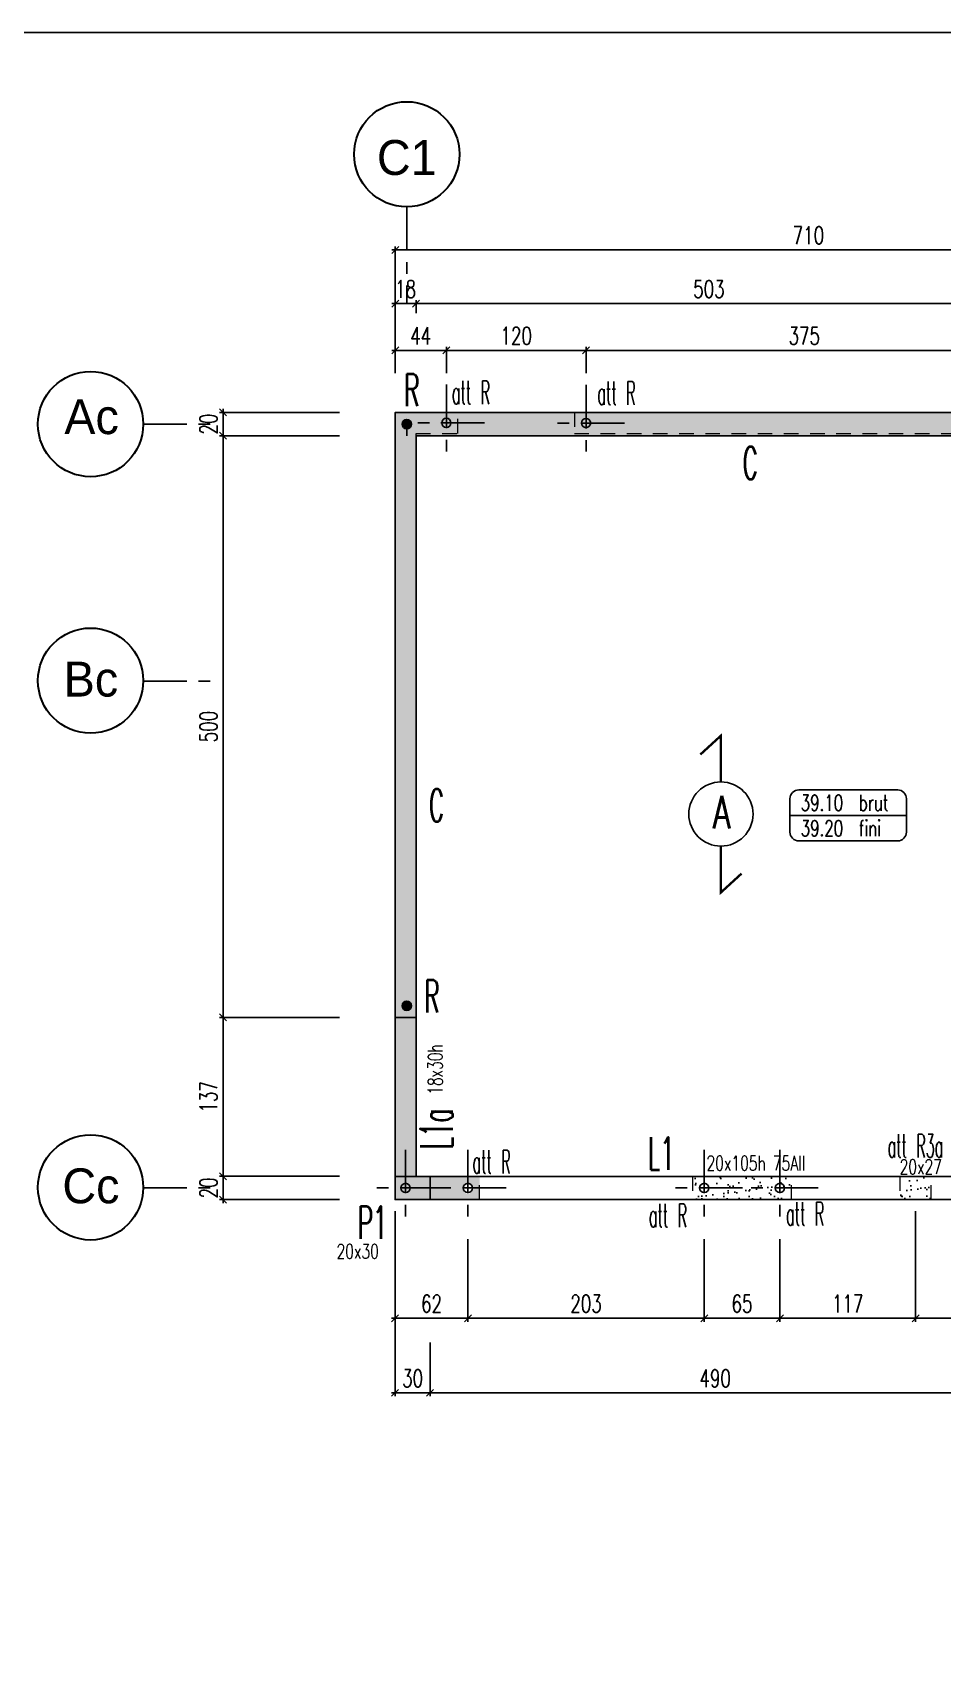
# Model space of a CAD drawing. Extents: x 308 to 437, y -199 to -146.
# Drawn here: x 314.08 to 321.9, y -168.87 to -154.96 of the extents above; entities that cross this region are included whole.
import ezdxf
from ezdxf.enums import TextEntityAlignment as Align

# ---------------------------------------------------------------- set-up
doc = ezdxf.new("R2010")
doc.units = 0
doc.header["$LTSCALE"] = 0.5
doc.header["$MEASUREMENT"] = 0
for name, pattern in [('AXES2', [1.125, 0.75, -0.125, 0.125, -0.125]), ('CACHE', [0.375, 0.25, -0.125]), ('DISCONTINU2', [0.375, 0.25, -0.125])]:
    doc.linetypes.add(name, pattern=pattern)
doc.layers.get('DEFPOINTS').update_dxf_attribs({"linetype": 'CONTINUOUS'})
for name, color, linetype in [('A05-AXES', 13, 'AXES2'), ('A19-COTATIONS', 146, 'CONTINUOUS'), ('AXES', 6, 'AXES2'), ('CADRE-CART', 7, 'CONTINUOUS'), ('COTATION', 7, 'CONTINUOUS'), ('HABILLAGE', 7, 'CONTINUOUS'), ('MURS', 3, 'CONTINUOUS'), ('PLANCHER', 7, 'CONTINUOUS'), ('POCHAGE', 254, 'CONTINUOUS'), ('POTEAUX', 1, 'CONTINUOUS'), ('POUTRES', 2, 'CONTINUOUS'), ('RAID', 1, 'CONTINUOUS'), ('RDC', 7, 'DISCONTINU2'), ('REPERAGE', 4, 'CONTINUOUS'), ('REPERE-CHAI', 4, 'CONTINUOUS'), ('REPERE-POT', 4, 'CONTINUOUS'), ('REPERE-POUT', 4, 'CONTINUOUS'), ('REPERE-RAID', 4, 'CONTINUOUS')]:
    doc.layers.add(name, color=color, linetype=linetype)
doc.styles.add('CGotH', font='GOTHIC.TTF')
doc.styles.add('ROMANS8', font='romans.shx', dxfattribs={"width": 0.7})
doc.styles.get("Standard").update_dxf_attribs({"font": 'txt.shx'})
doc.dimstyles.new('COT50 cm', dxfattribs={"dimtxt": 0.15, "dimasz": 0.06, "dimexe": 0.03, "dimexo": 0.1, "dimgap": 0.05, "dimtad": 1, "dimdec": 0, "dimlfac": 100, "dimzin": 0, "dimdsep": 46, "dimtxsty": 'ROMANS8', "dimblk1": 'OBLIQUE', "dimblk2": 'OBLIQUE', "dimsah": 1, "dimcen": 0.03, "dimdle": 0.03, "dimclrt": 1, "dimadec": 0, "dimazin": 0, "dimtfac": 1, "dimtdec": 0, "dimtmove": 0, "dimatfit": 3, "dimfxl": 0, "dimtolj": 1, "dimtzin": 0, "dimlwd": -1, "dimlwe": -1, "dimarcsym": 0})
pattern_1 = [(37.5, (-513.79323, 160.44126), (-0.004409535, 0.134877664), [0, -0.1064, 0, -0.119, 0, -0.11375]), (7.5, (-513.79323, 160.44126), (0.12388437, 0.197550225), [0, -0.0574, 0, -0.0959, 0, -0.03675]), (327.5, (-513.87933, 160.44126), (0.21798993, 0.000396134), [0, -0.035, 0, -0.126, 0, -0.1645]), (317.5, (-513.87933, 160.44126), (0.21042886, 0.06143729), [0, -0.0175, 0, -0.0826, 0, -0.0945])]

# ---------------------------------------------------------------- blocks, each defined once
blk = doc.blocks.new('139')
at = {"layer": 'HABILLAGE', "color": 7}
blk.add_line((-0.665, 0), (0.665, 0), dxfattribs=at)
at = {"layer": 'HABILLAGE'}
blk.add_lwpolyline([(-0.565, -0.291), (0.565, -0.291, 0.414214), (0.665, -0.191), (0.665, 0.191, 0.414214), (0.565, 0.291), (-0.565, 0.291, 0.414214), (-0.665, 0.191), (-0.665, -0.191, 0.414214)], format="xyb", close=True, dxfattribs=at)
at = {"layer": 'HABILLAGE', "color": 1, "width": 0.7}
for s, p in [('brut', (0.121, 0.054)), ('fini', (0.121, -0.237))]:
    blk.add_text(s, height=0.18, dxfattribs=at).set_placement(p)
for tag, p in [('NIVBRUT', (-0.543, 0.054)), ('NIVFINI', (-0.543, -0.237))]:
    blk.add_attdef(tag, p, '', height=0.18, dxfattribs=at)
blk = doc.blocks.new('_Oblique')
at = {"layer": 'COTATION', "color": 0, "lineweight": -2}
blk.add_line((-0.5, -0.5), (0.5, 0.5), dxfattribs=at)
blk = doc.blocks.new('*D808')
at = {"layer": 'COTATION', "color": 0, "transparency": 16777216}
for p, q in [((317.17, -157.296), (317.409, -157.296)), ((317.2, -157.596), (317.2, -157.266)), ((317.379, -157.379), (317.379, -157.266))]:
    blk.add_line(p, q, dxfattribs=at)
at = {"layer": 'DEFPOINTS', "color": 0, "transparency": 16777216}
for p in [(317.379, -157.296), (317.379, -157.479), (317.2, -158.231)]:
    blk.add_point(p, dxfattribs=at)
at = {"layer": 'COTATION', "color": 0, "transparency": 16777216, "xscale": 0.06, "yscale": 0.06, "zscale": 0.06, "rotation": 180}
blk.add_blockref('_Oblique', (317.2, -157.296), dxfattribs=at)
at = {"layer": 'COTATION', "color": 0, "transparency": 16777216, "xscale": 0.06, "yscale": 0.06, "zscale": 0.06}
blk.add_blockref('_Oblique', (317.379, -157.296), dxfattribs=at)
at = {"layer": 'COTATION', "color": 1, "transparency": 16777216, "insert": (317.289, -157.171), "char_height": 0.15, "attachment_point": 5, "style": 'ROMANS8'}
blk.add_mtext('\\A1;18', dxfattribs=at)
blk = doc.blocks.new('*D809')
at = {"layer": 'COTATION', "color": 0, "transparency": 16777216}
for p, q in [((317.349, -157.296), (322.44, -157.296)), ((317.379, -157.379), (317.379, -157.266)), ((322.41, -157.596), (322.41, -157.266))]:
    blk.add_line(p, q, dxfattribs=at)
at = {"layer": 'DEFPOINTS', "color": 0, "transparency": 16777216}
for p in [(322.41, -157.296), (317.379, -157.479), (322.41, -158.431)]:
    blk.add_point(p, dxfattribs=at)
at = {"layer": 'COTATION', "color": 0, "transparency": 16777216, "xscale": 0.06, "yscale": 0.06, "zscale": 0.06, "rotation": 180}
blk.add_blockref('_Oblique', (317.379, -157.296), dxfattribs=at)
at = {"layer": 'COTATION', "color": 0, "transparency": 16777216, "xscale": 0.06, "yscale": 0.06, "zscale": 0.06}
blk.add_blockref('_Oblique', (322.41, -157.296), dxfattribs=at)
at = {"layer": 'COTATION', "color": 1, "transparency": 16777216, "insert": (319.894, -157.171), "char_height": 0.15, "attachment_point": 5, "style": 'ROMANS8'}
blk.add_mtext('\\A1;503', dxfattribs=at)
blk = doc.blocks.new('*D877')
at = {"layer": 'COTATION', "color": 0, "transparency": 16777216}
for p, q in [((317.17, -156.834), (324.329, -156.834)), ((317.2, -157.834), (317.2, -156.804)), ((324.299, -157.834), (324.299, -156.804))]:
    blk.add_line(p, q, dxfattribs=at)
at = {"layer": 'DEFPOINTS', "color": 0, "transparency": 16777216}
for p in [(324.299, -156.834), (317.2, -158.231), (324.299, -158.231)]:
    blk.add_point(p, dxfattribs=at)
at = {"layer": 'COTATION', "color": 0, "transparency": 16777216, "xscale": 0.06, "yscale": 0.06, "zscale": 0.06, "rotation": 180}
blk.add_blockref('_Oblique', (317.2, -156.834), dxfattribs=at)
at = {"layer": 'COTATION', "color": 0, "transparency": 16777216, "xscale": 0.06, "yscale": 0.06, "zscale": 0.06}
blk.add_blockref('_Oblique', (324.299, -156.834), dxfattribs=at)
at = {"layer": 'COTATION', "color": 1, "transparency": 16777216, "insert": (320.749, -156.709), "char_height": 0.15, "attachment_point": 5, "style": 'ROMANS8'}
blk.add_mtext('\\A1;710', dxfattribs=at)
blk = doc.blocks.new('*D887')
at = {"layer": 'COTATION', "color": 0, "transparency": 16777216}
for p, q in [((322.619, -157.698), (318.809, -157.698)), ((318.839, -157.893), (318.839, -157.668)), ((322.589, -158.331), (322.589, -157.668))]:
    blk.add_line(p, q, dxfattribs=at)
at = {"layer": 'DEFPOINTS', "color": 0, "transparency": 16777216}
for p in [(318.839, -157.698), (318.839, -157.993), (322.589, -158.431)]:
    blk.add_point(p, dxfattribs=at)
at = {"layer": 'COTATION', "color": 0, "transparency": 16777216, "xscale": 0.06, "yscale": 0.06, "zscale": 0.06, "rotation": 180}
blk.add_blockref('_Oblique', (318.839, -157.698), dxfattribs=at)
at = {"layer": 'COTATION', "color": 0, "transparency": 16777216, "xscale": 0.06, "yscale": 0.06, "zscale": 0.06}
blk.add_blockref('_Oblique', (322.589, -157.698), dxfattribs=at)
at = {"layer": 'COTATION', "color": 1, "transparency": 16777216, "insert": (320.714, -157.573), "char_height": 0.15, "attachment_point": 5, "style": 'ROMANS8'}
blk.add_mtext('\\A1;375', dxfattribs=at)
blk = doc.blocks.new('*D888')
at = {"layer": 'COTATION', "color": 0, "transparency": 16777216}
for p, q in [((318.869, -157.698), (317.609, -157.698)), ((317.639, -157.893), (317.639, -157.668)), ((318.839, -157.893), (318.839, -157.668))]:
    blk.add_line(p, q, dxfattribs=at)
at = {"layer": 'DEFPOINTS', "color": 0, "transparency": 16777216}
for p in [(317.639, -157.698), (317.639, -157.993), (318.839, -157.993)]:
    blk.add_point(p, dxfattribs=at)
at = {"layer": 'COTATION', "color": 0, "transparency": 16777216, "xscale": 0.06, "yscale": 0.06, "zscale": 0.06, "rotation": 180}
blk.add_blockref('_Oblique', (317.639, -157.698), dxfattribs=at)
at = {"layer": 'COTATION', "color": 0, "transparency": 16777216, "xscale": 0.06, "yscale": 0.06, "zscale": 0.06}
blk.add_blockref('_Oblique', (318.839, -157.698), dxfattribs=at)
at = {"layer": 'COTATION', "color": 1, "transparency": 16777216, "insert": (318.239, -157.573), "char_height": 0.15, "attachment_point": 5, "style": 'ROMANS8'}
blk.add_mtext('\\A1;120', dxfattribs=at)
blk = doc.blocks.new('*D889')
at = {"layer": 'COTATION', "color": 0, "transparency": 16777216}
for p, q in [((317.669, -157.698), (317.17, -157.698)), ((317.2, -157.893), (317.2, -157.668)), ((317.639, -157.893), (317.639, -157.668))]:
    blk.add_line(p, q, dxfattribs=at)
at = {"layer": 'DEFPOINTS', "color": 0, "transparency": 16777216}
for p in [(317.2, -157.698), (317.2, -157.993), (317.639, -157.993)]:
    blk.add_point(p, dxfattribs=at)
at = {"layer": 'COTATION', "color": 0, "transparency": 16777216, "xscale": 0.06, "yscale": 0.06, "zscale": 0.06, "rotation": 180}
blk.add_blockref('_Oblique', (317.2, -157.698), dxfattribs=at)
at = {"layer": 'COTATION', "color": 0, "transparency": 16777216, "xscale": 0.06, "yscale": 0.06, "zscale": 0.06}
blk.add_blockref('_Oblique', (317.639, -157.698), dxfattribs=at)
at = {"layer": 'COTATION', "color": 1, "transparency": 16777216, "insert": (317.419, -157.573), "char_height": 0.15, "attachment_point": 5, "style": 'ROMANS8'}
blk.add_mtext('\\A1;44', dxfattribs=at)
blk = doc.blocks.new('*D908')
at = {"layer": 'COTATION', "color": 0, "transparency": 16777216}
for p, q in [((316.721, -164.796), (315.691, -164.796)), ((315.721, -165.026), (315.721, -164.766)), ((316.721, -164.996), (315.691, -164.996))]:
    blk.add_line(p, q, dxfattribs=at)
at = {"layer": 'DEFPOINTS', "color": 0, "transparency": 16777216}
for p in [(315.721, -164.796), (317.199, -164.796), (317.199, -164.996)]:
    blk.add_point(p, dxfattribs=at)
at = {"layer": 'COTATION', "color": 0, "transparency": 16777216, "xscale": 0.06, "yscale": 0.06, "zscale": 0.06}
for p, rotation in [((315.721, -164.796), 90), ((315.721, -164.996), 270)]:
    blk.add_blockref('_Oblique', p, dxfattribs=dict(at, rotation=rotation))
at = {"layer": 'COTATION', "color": 1, "transparency": 16777216, "insert": (315.596, -164.896), "char_height": 0.15, "attachment_point": 5, "rotation": 90, "style": 'ROMANS8'}
blk.add_mtext('\\A1;20', dxfattribs=at)
blk = doc.blocks.new('*D909')
at = {"layer": 'COTATION', "color": 0, "transparency": 16777216}
for p, q in [((315.721, -164.826), (315.721, -163.4)), ((316.721, -163.43), (315.691, -163.43)), ((316.721, -164.796), (315.691, -164.796))]:
    blk.add_line(p, q, dxfattribs=at)
at = {"layer": 'DEFPOINTS', "color": 0, "transparency": 16777216}
for p in [(315.721, -163.43), (317.2, -163.43), (317.199, -164.796)]:
    blk.add_point(p, dxfattribs=at)
at = {"layer": 'COTATION', "color": 0, "transparency": 16777216, "xscale": 0.06, "yscale": 0.06, "zscale": 0.06}
for p, rotation in [((315.721, -163.43), 90), ((315.721, -164.796), 270)]:
    blk.add_blockref('_Oblique', p, dxfattribs=dict(at, rotation=rotation))
at = {"layer": 'COTATION', "color": 1, "transparency": 16777216, "insert": (315.596, -164.113), "char_height": 0.15, "attachment_point": 5, "rotation": 90, "style": 'ROMANS8'}
blk.add_mtext('\\A1;137', dxfattribs=at)
blk = doc.blocks.new('*D910')
at = {"layer": 'COTATION', "color": 0, "transparency": 16777216}
for p, q in [((315.721, -163.46), (315.721, -158.401)), ((316.721, -158.431), (315.691, -158.431)), ((316.721, -163.43), (315.691, -163.43))]:
    blk.add_line(p, q, dxfattribs=at)
at = {"layer": 'DEFPOINTS', "color": 0, "transparency": 16777216}
for p in [(315.721, -158.431), (317.379, -158.431), (317.2, -163.43)]:
    blk.add_point(p, dxfattribs=at)
at = {"layer": 'COTATION', "color": 0, "transparency": 16777216, "xscale": 0.06, "yscale": 0.06, "zscale": 0.06}
for p, rotation in [((315.721, -158.431), 90), ((315.721, -163.43), 270)]:
    blk.add_blockref('_Oblique', p, dxfattribs=dict(at, rotation=rotation))
at = {"layer": 'COTATION', "color": 1, "transparency": 16777216, "insert": (315.596, -160.931), "char_height": 0.15, "attachment_point": 5, "rotation": 90, "style": 'ROMANS8'}
blk.add_mtext('\\A1;500', dxfattribs=at)
blk = doc.blocks.new('*D911')
at = {"layer": 'COTATION', "color": 0, "transparency": 16777216}
for p, q in [((316.721, -158.231), (315.691, -158.231)), ((315.721, -158.461), (315.721, -158.201)), ((316.721, -158.431), (315.691, -158.431))]:
    blk.add_line(p, q, dxfattribs=at)
at = {"layer": 'DEFPOINTS', "color": 0, "transparency": 16777216}
for p in [(315.721, -158.231), (317.2, -158.231), (317.379, -158.431)]:
    blk.add_point(p, dxfattribs=at)
at = {"layer": 'COTATION', "color": 0, "transparency": 16777216, "xscale": 0.06, "yscale": 0.06, "zscale": 0.06}
for p, rotation in [((315.721, -158.231), 90), ((315.721, -158.431), 270)]:
    blk.add_blockref('_Oblique', p, dxfattribs=dict(at, rotation=rotation))
at = {"layer": 'COTATION', "color": 1, "transparency": 16777216, "insert": (315.596, -158.331), "char_height": 0.15, "attachment_point": 5, "rotation": 90, "style": 'ROMANS8'}
blk.add_mtext('\\A1;20', dxfattribs=at)
blk = doc.blocks.new('*D916')
at = {"layer": 'COTATION', "color": 0, "transparency": 16777216}
for p, q in [((317.199, -165.096), (317.199, -166.046)), ((317.824, -165.335), (317.824, -166.046)), ((317.169, -166.016), (317.854, -166.016))]:
    blk.add_line(p, q, dxfattribs=at)
at = {"layer": 'DEFPOINTS', "color": 0, "transparency": 16777216}
for p in [(317.199, -164.996), (317.824, -165.235), (317.824, -166.016)]:
    blk.add_point(p, dxfattribs=at)
at = {"layer": 'COTATION', "color": 0, "transparency": 16777216, "xscale": 0.06, "yscale": 0.06, "zscale": 0.06, "rotation": 180}
blk.add_blockref('_Oblique', (317.199, -166.016), dxfattribs=at)
at = {"layer": 'COTATION', "color": 0, "transparency": 16777216, "xscale": 0.06, "yscale": 0.06, "zscale": 0.06}
blk.add_blockref('_Oblique', (317.824, -166.016), dxfattribs=at)
at = {"layer": 'COTATION', "color": 1, "transparency": 16777216, "insert": (317.512, -165.891), "char_height": 0.15, "attachment_point": 5, "style": 'ROMANS8'}
blk.add_mtext('\\A1;62', dxfattribs=at)
blk = doc.blocks.new('*D917')
at = {"layer": 'COTATION', "color": 0, "transparency": 16777216}
for p, q in [((317.824, -165.335), (317.824, -166.046)), ((319.854, -165.335), (319.854, -166.046)), ((317.794, -166.016), (319.884, -166.016))]:
    blk.add_line(p, q, dxfattribs=at)
at = {"layer": 'DEFPOINTS', "color": 0, "transparency": 16777216}
for p in [(317.824, -165.235), (319.854, -165.235), (319.854, -166.016)]:
    blk.add_point(p, dxfattribs=at)
at = {"layer": 'COTATION', "color": 0, "transparency": 16777216, "xscale": 0.06, "yscale": 0.06, "zscale": 0.06, "rotation": 180}
blk.add_blockref('_Oblique', (317.824, -166.016), dxfattribs=at)
at = {"layer": 'COTATION', "color": 0, "transparency": 16777216, "xscale": 0.06, "yscale": 0.06, "zscale": 0.06}
blk.add_blockref('_Oblique', (319.854, -166.016), dxfattribs=at)
at = {"layer": 'COTATION', "color": 1, "transparency": 16777216, "insert": (318.839, -165.891), "char_height": 0.15, "attachment_point": 5, "style": 'ROMANS8'}
blk.add_mtext('\\A1;203', dxfattribs=at)
blk = doc.blocks.new('*D918')
at = {"layer": 'COTATION', "color": 0, "transparency": 16777216}
for p, q in [((319.854, -165.335), (319.854, -166.046)), ((320.504, -165.335), (320.504, -166.046)), ((319.824, -166.016), (320.534, -166.016))]:
    blk.add_line(p, q, dxfattribs=at)
at = {"layer": 'DEFPOINTS', "color": 0, "transparency": 16777216}
for p in [(319.854, -165.235), (320.504, -165.235), (320.504, -166.016)]:
    blk.add_point(p, dxfattribs=at)
at = {"layer": 'COTATION', "color": 0, "transparency": 16777216, "xscale": 0.06, "yscale": 0.06, "zscale": 0.06, "rotation": 180}
blk.add_blockref('_Oblique', (319.854, -166.016), dxfattribs=at)
at = {"layer": 'COTATION', "color": 0, "transparency": 16777216, "xscale": 0.06, "yscale": 0.06, "zscale": 0.06}
blk.add_blockref('_Oblique', (320.504, -166.016), dxfattribs=at)
at = {"layer": 'COTATION', "color": 1, "transparency": 16777216, "insert": (320.179, -165.891), "char_height": 0.15, "attachment_point": 5, "style": 'ROMANS8'}
blk.add_mtext('\\A1;65', dxfattribs=at)
blk = doc.blocks.new('*D919')
at = {"layer": 'COTATION', "color": 0, "transparency": 16777216}
for p, q in [((321.669, -165.096), (321.669, -166.046)), ((320.504, -165.335), (320.504, -166.046)), ((320.474, -166.016), (321.699, -166.016))]:
    blk.add_line(p, q, dxfattribs=at)
at = {"layer": 'DEFPOINTS', "color": 0, "transparency": 16777216}
for p in [(321.669, -164.996), (320.504, -165.235), (321.669, -166.016)]:
    blk.add_point(p, dxfattribs=at)
at = {"layer": 'COTATION', "color": 0, "transparency": 16777216, "xscale": 0.06, "yscale": 0.06, "zscale": 0.06, "rotation": 180}
blk.add_blockref('_Oblique', (320.504, -166.016), dxfattribs=at)
at = {"layer": 'COTATION', "color": 0, "transparency": 16777216, "xscale": 0.06, "yscale": 0.06, "zscale": 0.06}
blk.add_blockref('_Oblique', (321.669, -166.016), dxfattribs=at)
at = {"layer": 'COTATION', "color": 1, "transparency": 16777216, "insert": (321.086, -165.891), "char_height": 0.15, "attachment_point": 5, "style": 'ROMANS8'}
blk.add_mtext('\\A1;117', dxfattribs=at)
blk = doc.blocks.new('*D920')
at = {"layer": 'COTATION', "color": 0, "transparency": 16777216}
for p, q in [((321.669, -165.096), (321.669, -166.046)), ((322.834, -165.335), (322.834, -166.046)), ((321.639, -166.016), (322.864, -166.016))]:
    blk.add_line(p, q, dxfattribs=at)
at = {"layer": 'DEFPOINTS', "color": 0, "transparency": 16777216}
for p in [(321.669, -164.996), (322.834, -165.235), (322.834, -166.016)]:
    blk.add_point(p, dxfattribs=at)
at = {"layer": 'COTATION', "color": 0, "transparency": 16777216, "xscale": 0.06, "yscale": 0.06, "zscale": 0.06, "rotation": 180}
blk.add_blockref('_Oblique', (321.669, -166.016), dxfattribs=at)
at = {"layer": 'COTATION', "color": 0, "transparency": 16777216, "xscale": 0.06, "yscale": 0.06, "zscale": 0.06}
blk.add_blockref('_Oblique', (322.834, -166.016), dxfattribs=at)
at = {"layer": 'COTATION', "color": 1, "transparency": 16777216, "insert": (322.251, -165.891), "char_height": 0.15, "attachment_point": 5, "style": 'ROMANS8'}
blk.add_mtext('\\A1;116', dxfattribs=at)
blk = doc.blocks.new('*D922')
at = {"layer": 'COTATION', "color": 0, "transparency": 16777216}
for p, q in [((317.199, -165.657), (317.199, -166.687)), ((317.499, -166.225), (317.499, -166.687)), ((317.169, -166.657), (317.529, -166.657))]:
    blk.add_line(p, q, dxfattribs=at)
at = {"layer": 'DEFPOINTS', "color": 0, "transparency": 16777216}
for p in [(317.199, -164.996), (317.499, -166.125), (317.499, -166.657)]:
    blk.add_point(p, dxfattribs=at)
at = {"layer": 'COTATION', "color": 0, "transparency": 16777216, "xscale": 0.06, "yscale": 0.06, "zscale": 0.06, "rotation": 180}
blk.add_blockref('_Oblique', (317.199, -166.657), dxfattribs=at)
at = {"layer": 'COTATION', "color": 0, "transparency": 16777216, "xscale": 0.06, "yscale": 0.06, "zscale": 0.06}
blk.add_blockref('_Oblique', (317.499, -166.657), dxfattribs=at)
at = {"layer": 'COTATION', "color": 1, "transparency": 16777216, "insert": (317.349, -166.532), "char_height": 0.15, "attachment_point": 5, "style": 'ROMANS8'}
blk.add_mtext('\\A1;30', dxfattribs=at)
blk = doc.blocks.new('*D923')
at = {"layer": 'COTATION', "color": 0, "transparency": 16777216}
for p, q in [((317.499, -166.225), (317.499, -166.687)), ((322.396, -166.336), (322.396, -166.687)), ((317.469, -166.657), (322.426, -166.657))]:
    blk.add_line(p, q, dxfattribs=at)
at = {"layer": 'DEFPOINTS', "color": 0, "transparency": 16777216}
for p in [(317.499, -166.125), (322.396, -166.236), (322.396, -166.657)]:
    blk.add_point(p, dxfattribs=at)
at = {"layer": 'COTATION', "color": 0, "transparency": 16777216, "xscale": 0.06, "yscale": 0.06, "zscale": 0.06, "rotation": 180}
blk.add_blockref('_Oblique', (317.499, -166.657), dxfattribs=at)
at = {"layer": 'COTATION', "color": 0, "transparency": 16777216, "xscale": 0.06, "yscale": 0.06, "zscale": 0.06}
blk.add_blockref('_Oblique', (322.396, -166.657), dxfattribs=at)
at = {"layer": 'COTATION', "color": 1, "transparency": 16777216, "insert": (319.948, -166.532), "char_height": 0.15, "attachment_point": 5, "style": 'ROMANS8'}
blk.add_mtext('\\A1;490', dxfattribs=at)
blk = doc.blocks.new('A$C6B096A38')
at = {"layer": 'POCHAGE'}
h = blk.add_hatch(dxfattribs=at)
h.set_pattern_fill('AR-SAND', color=0, scale=0.07)
h.set_pattern_definition(pattern_1)
edge = h.paths.add_edge_path()
edge.add_line((-28.312, -4.465), (-28.601, -4.465))
edge.add_line((-28.601, -4.465), (-28.767, -4.465))
edge.add_arc((-28.807, -4.465), 0.04, -90, 0, ccw=False)
edge.add_line((-28.807, -4.505), (-28.807, -4.555))
edge.add_line((-28.807, -4.555), (-28.272, -4.555))
edge.add_line((-28.272, -4.555), (-28.272, -4.505))
edge.add_arc((-28.272, -4.465), 0.04, 180, 270, ccw=False)
edge = h.paths.add_edge_path()
edge.add_line((-28.272, -4.355), (-28.717, -4.355))
edge.add_line((-28.717, -4.355), (-28.717, 2.03))
edge.add_line((-28.717, 2.03), (-28.457, 2.03))
edge.add_line((-28.457, 2.03), (-28.457, 2.08))
edge.add_arc((-28.457, 2.12), 0.04, 180, 270, ccw=False)
edge.add_arc((-28.457, 2.12), 0.04, 90, 180, ccw=False)
edge.add_line((-28.457, 2.16), (-28.457, 2.21))
edge.add_line((-28.457, 2.21), (-28.896, 2.21))
edge.add_line((-28.896, 2.21), (-28.897, -4.465))
edge.add_line((-28.897, -4.465), (-28.847, -4.465))
edge.add_arc((-28.807, -4.465), 0.04, 0, 180, ccw=False)
edge.add_line((-28.767, -4.465), (-28.478, -4.465))
edge.add_line((-28.478, -4.465), (-28.312, -4.465))
edge.add_arc((-28.272, -4.465), 0.04, 90, 180, ccw=False)
edge.add_line((-28.272, -4.425), (-28.272, -4.355))
edge = h.paths.add_edge_path()
edge.add_line((-28.172, -4.355), (-28.272, -4.355))
edge.add_line((-28.272, -4.355), (-28.272, -4.425))
edge.add_arc((-28.272, -4.465), 0.04, 0, 90, ccw=False)
edge.add_line((-28.232, -4.465), (-28.172, -4.465))
edge.add_line((-28.172, -4.465), (-28.172, -4.355))
edge = h.paths.add_edge_path()
edge.add_line((-28.172, -4.465), (-28.232, -4.465))
edge.add_arc((-28.272, -4.465), 0.04, 270, 360, ccw=False)
edge.add_line((-28.272, -4.505), (-28.272, -4.555))
edge.add_line((-28.272, -4.555), (-28.172, -4.555))
edge.add_line((-28.172, -4.555), (-28.172, -4.465))
edge = h.paths.add_edge_path()
edge.add_arc((-28.807, -4.465), 0.04, 180, 270, ccw=False)
edge.add_line((-28.847, -4.465), (-28.897, -4.465))
edge.add_line((-28.897, -4.465), (-28.897, -4.555))
edge.add_line((-28.897, -4.555), (-28.807, -4.555))
edge.add_line((-28.807, -4.555), (-28.807, -4.505))
edge = h.paths.add_edge_path()
edge.add_line((-28.357, 2.21), (-28.457, 2.21))
edge.add_line((-28.457, 2.21), (-28.457, 2.16))
edge.add_arc((-28.457, 2.12), 0.04, 0, 90, ccw=False)
edge.add_line((-28.417, 2.12), (-28.357, 2.12))
edge.add_line((-28.357, 2.12), (-28.357, 2.21))
edge = h.paths.add_edge_path(flags=17)
edge.add_line((-28.357, 2.12), (-28.417, 2.12))
edge.add_arc((-28.457, 2.12), 0.04, 270, 360, ccw=False)
edge.add_line((-28.457, 2.08), (-28.457, 2.03))
edge.add_line((-28.457, 2.03), (-28.357, 2.03))
edge.add_line((-28.357, 2.03), (-28.357, 2.12))
h = blk.add_hatch(dxfattribs=at)
h.set_pattern_fill('AR-SAND', color=0, scale=0.07)
h.set_pattern_definition(pattern_1)
h.paths.add_polyline_path([(-20.657, -0.09, -0.414214), (-20.617, -0.05), (-20.617, 0), (-22.187, 0), (-22.187, 2.21), (-27.257, 2.21), (-27.257, 2.159, -0.414214), (-27.217, 2.119, -0.414214), (-27.257, 2.079), (-27.257, 2.03), (-22.367, 2.03), (-22.367, -0.18), (-21.997, -0.18), (-21.997, -3.21), (-21.947, -3.21, -1), (-21.867, -3.21), (-21.817, -3.21), (-21.817, -0.18), (-20.617, -0.18), (-20.617, -0.13, -0.414214)])
h.paths.add_polyline_path([(-20.517, 0), (-20.617, 0), (-20.617, -0.05, -0.414214), (-20.577, -0.09), (-20.517, -0.09)])
h.paths.add_polyline_path([(-20.517, -0.09), (-20.577, -0.09, -0.414214), (-20.617, -0.13), (-20.617, -0.18), (-20.517, -0.18)])
h.paths.add_polyline_path([(-21.817, -3.21), (-21.867, -3.21, -0.414214), (-21.907, -3.25), (-21.907, -3.3), (-21.817, -3.3)])
h.paths.add_polyline_path([(-21.907, -3.25, -0.414214), (-21.947, -3.21), (-21.997, -3.21), (-21.997, -3.3), (-21.907, -3.3)])
h.paths.add_polyline_path([(-27.257, 2.079, -0.414214), (-27.297, 2.119), (-27.357, 2.119), (-27.357, 2.03), (-27.257, 2.03)])
h.paths.add_polyline_path([(-27.257, 2.21), (-27.357, 2.21), (-27.357, 2.119), (-27.297, 2.119, -0.414214), (-27.257, 2.159)])
h = blk.add_hatch(dxfattribs=at)
h.set_pattern_fill('AR-SAND', color=0, scale=0.07)
h.set_pattern_definition(pattern_1)
edge = h.paths.add_edge_path()
edge.add_arc((-25.592, -4.465), 0.04, 180, 270, ccw=False)
edge.add_line((-25.632, -4.465), (-25.921, -4.465))
edge.add_line((-25.921, -4.465), (-26.202, -4.465))
edge.add_arc((-26.242, -4.465), 0.04, -90, 0, ccw=False)
edge.add_line((-26.242, -4.505), (-26.242, -4.555))
edge.add_line((-26.242, -4.555), (-25.592, -4.555))
edge.add_line((-25.592, -4.555), (-25.592, -4.505))
edge = h.paths.add_edge_path()
edge.add_line((-25.592, -4.425), (-25.592, -4.355))
edge.add_line((-25.592, -4.355), (-26.242, -4.355))
edge.add_line((-26.242, -4.355), (-26.242, -4.425))
edge.add_arc((-26.242, -4.465), 0.04, 0, 90, ccw=False)
edge.add_line((-26.202, -4.465), (-25.913, -4.465))
edge.add_line((-25.913, -4.465), (-25.632, -4.465))
edge.add_arc((-25.592, -4.465), 0.04, 90, 180, ccw=False)
edge = h.paths.add_edge_path()
edge.add_line((-25.492, -4.355), (-25.592, -4.355))
edge.add_line((-25.592, -4.355), (-25.592, -4.425))
edge.add_arc((-25.592, -4.465), 0.04, 0, 90, ccw=False)
edge.add_line((-25.552, -4.465), (-25.492, -4.465))
edge.add_line((-25.492, -4.465), (-25.492, -4.355))
edge = h.paths.add_edge_path()
edge.add_line((-25.492, -4.465), (-25.552, -4.465))
edge.add_arc((-25.592, -4.465), 0.04, 270, 360, ccw=False)
edge.add_line((-25.592, -4.505), (-25.592, -4.555))
edge.add_line((-25.592, -4.555), (-25.492, -4.555))
edge.add_line((-25.492, -4.555), (-25.492, -4.465))
edge = h.paths.add_edge_path()
edge.add_arc((-26.242, -4.465), 0.04, 180, 270, ccw=False)
edge.add_line((-26.282, -4.465), (-26.342, -4.465))
edge.add_line((-26.342, -4.465), (-26.342, -4.555))
edge.add_line((-26.342, -4.555), (-26.242, -4.555))
edge.add_line((-26.242, -4.555), (-26.242, -4.505))
edge = h.paths.add_edge_path()
edge.add_line((-26.242, -4.355), (-26.342, -4.355))
edge.add_line((-26.342, -4.355), (-26.342, -4.465))
edge.add_line((-26.342, -4.465), (-26.282, -4.465))
edge.add_arc((-26.242, -4.465), 0.04, 90, 180, ccw=False)
edge.add_line((-26.242, -4.425), (-26.242, -4.355))
h = blk.add_hatch(dxfattribs=at)
h.set_pattern_fill('AR-SAND', color=0, scale=0.07)
h.set_pattern_definition(pattern_1)
h.paths.add_polyline_path([(-24.292, -4.355), (-24.562, -4.355), (-24.562, -4.555), (-24.292, -4.555)])
at = {"layer": 'AXES', "color": 1}
for p, q in [((-28.457, 2.449), (-28.457, 1.791)), ((-27.257, 2.448), (-27.257, 1.79)), ((-28.128, 2.12), (-28.786, 2.12)), ((-26.928, 2.119), (-27.586, 2.119)), ((-28.807, -4.126), (-28.807, -4.784)), ((-28.272, -4.126), (-28.272, -4.784)), ((-26.242, -4.126), (-26.242, -4.784)), ((-25.592, -4.126), (-25.592, -4.784)), ((-28.478, -4.455), (-29.136, -4.455)), ((-27.943, -4.455), (-28.601, -4.455)), ((-25.913, -4.455), (-26.571, -4.455)), ((-25.263, -4.455), (-25.921, -4.455))]:
    blk.add_line(p, q, dxfattribs=at)
at = {"layer": 'RAID'}
for centre in [(-28.457, 2.12), (-27.257, 2.119), (-28.807, -4.455), (-28.272, -4.455), (-26.242, -4.455), (-25.592, -4.455)]:
    blk.add_circle(centre, 0.04, dxfattribs=at)
at = {"layer": 'RDC', "linetype": 'CACHE', "lineweight": 15}
for points in [[(-28.717, 2.03), (-28.357, 2.03), (-28.357, 2.21), (-28.896, 2.21), (-28.897, -4.555), (-28.172, -4.555), (-28.172, -4.355), (-28.717, -4.355)], [(-21.817, -3.3), (-21.817, -0.18), (-20.517, -0.18), (-20.517, 0), (-22.187, 0), (-22.187, 2.21), (-27.357, 2.21), (-27.357, 2.03), (-22.367, 2.03), (-22.367, -0.18), (-21.997, -0.18), (-21.997, -3.3)], [(-26.342, -4.355), (-26.342, -4.555), (-25.492, -4.555), (-25.492, -4.355)]]:
    blk.add_lwpolyline(points, close=True, dxfattribs=at)
at = {"layer": 'RDC', "color": 1, "linetype": 'CACHE', "lineweight": 15}
blk.add_lwpolyline([(-24.562, -4.355), (-24.562, -4.555), (-24.292, -4.555), (-24.292, -4.355)], close=True, dxfattribs=at)

msp = doc.modelspace()

# ---------------------------------------------------------------- hatches: boundary and pattern name
at = {"layer": 'POCHAGE'}
msp.add_hatch(color=256, dxfattribs=at).paths.add_polyline_path([(317.3792, -158.4313), (322.4095, -158.4345), (322.4063, -163.4315), (322.8943, -163.4315), (322.8943, -163.2515), (322.5893, -163.2515), (322.5893, -158.4313), (324.0993, -158.4313), (324.0993, -163.2515), (324.0493, -163.2515), (324.0493, -163.4315), (324.0993, -163.4315), (324.0993, -163.6413), (324.299, -163.6413), (324.299, -160.6413), (330.1793, -160.6413), (330.1793, -166.1413), (330.3593, -166.1413), (330.3593, -160.6413), (332.9326, -160.6413), (332.9326, -166.1413), (333.1126, -166.1413), (333.1126, -160.6413), (339.0159, -160.6413), (339.0155, -165.5414), (339.1955, -165.5411), (339.1959, -160.6413), (342.9147, -160.6413), (342.9147, -167.1613), (344.696, -167.1613), (344.6961, -166.9808), (343.0947, -166.9808), (343.0947, -160.6413), (345.936, -160.6413), (345.936, -166.961), (345.8513, -167.1612), (346.0962, -167.1612), (346.0959, -160.4413), (324.2993, -160.4413), (324.299, -158.2313), (317.1999, -158.2313), (317.1999, -163.4304), (317.3792, -163.4315)])
at = {"layer": 'POTEAUX'}
h = msp.add_hatch(color=256, dxfattribs=at)
h.dxf.hatch_style = 1
h.paths.add_polyline_path([(317.1993, -164.7963), (317.4993, -164.7963), (317.4993, -164.9963), (317.1993, -164.9963)])
at = {"layer": 'RAID'}
for points in [[(317.259, -158.3313, -1), (317.339, -158.3313, -1)], [(317.259, -163.3304, -1), (317.339, -163.3304, -1)]]:
    msp.add_hatch(color=256, dxfattribs=at).paths.add_polyline_path(points)

# ---------------------------------------------------------------- linework, layer by layer
at = {"layer": 'A05-AXES', "ltscale": 5}
msp.add_line((317.299, -158.4313), (317.299, -158.3313), dxfattribs=at)
at = {"layer": 'A19-COTATIONS', "color": 242, "lineweight": 30, "ltscale": 10, "true_color": 0xcd2027}
for centre in [(317.299, -156.0126), (314.5833, -158.3313), (314.5833, -160.5363), (314.5833, -164.8913)]:
    msp.add_circle(centre, 0.4522, dxfattribs=at)
at = {"layer": 'AXES', "color": 1}
for p, q in [((317.299, -156.4648), (317.299, -157.296)), ((315.0355, -158.3313), (315.6757, -158.3313)), ((315.0355, -160.5413), (315.6278, -160.5413)), ((315.0355, -164.8963), (315.6278, -164.8963))]:
    msp.add_line(p, q, dxfattribs=at)
at = {"layer": 'CADRE-CART', "color": 1}
msp.add_lwpolyline([(307.8533, -154.9648), (437.1328, -154.9648), (437.1328, -198.9648), (307.8533, -198.9648)], close=True, dxfattribs=at)
at = {"layer": 'MURS'}
msp.add_lwpolyline([(324.299, -160.6413), (324.299, -163.6413), (324.0993, -163.6413), (324.0993, -163.4315), (324.0493, -163.4315), (324.0493, -163.2515), (324.0993, -163.2515), (324.0993, -158.4313), (322.5893, -158.4313), (322.5893, -163.2515), (322.8943, -163.2515), (322.8943, -163.4315), (322.4063, -163.4315), (322.4095, -158.4313), (317.3792, -158.4313), (317.3792, -163.4315), (317.1999, -163.4304), (317.1999, -158.2313), (324.299, -158.2313), (324.2993, -160.4413)], dxfattribs=at)
at = {"layer": 'PLANCHER', "color": 1, "const_width": 0.02}
for points in [[(319.9976, -161.4072), (319.9976, -161.0091), (319.8204, -161.1714)], [(319.9976, -161.9585), (319.9976, -162.3566), (320.1748, -162.1943)]]:
    msp.add_lwpolyline(points, dxfattribs=at)
at = {"layer": 'PLANCHER', "color": 1}
msp.add_circle((319.9976, -161.6828), 0.2757, dxfattribs=at)
at = {"layer": 'POTEAUX'}
msp.add_lwpolyline([(317.1993, -164.7963), (317.4993, -164.7963), (317.4993, -164.9963), (317.1993, -164.9963)], close=True, dxfattribs=at)
at = {"layer": 'POUTRES'}
for p, q in [((317.1999, -163.4304), (317.1993, -164.7963)), ((317.3792, -163.4315), (317.3792, -164.7974)), ((317.4993, -164.7963), (324.0993, -164.7963)), ((317.4993, -164.9963), (324.0993, -164.9966))]:
    msp.add_line(p, q, dxfattribs=at)
at = {"layer": 'RAID'}
for centre in [(317.299, -158.3313), (317.299, -163.3304)]:
    msp.add_circle(centre, 0.04, dxfattribs=at)

# ---------------------------------------------------------------- block references
at = {"layer": 'HABILLAGE', "color": 1, "xscale": 0.7521624, "yscale": 0.7521624, "zscale": 0.7521624}
msp.add_blockref('139', (321.0909, -161.6944), dxfattribs=at).add_auto_attribs({'NIVBRUT': '39.10', 'NIVFINI': '39.20'})
at = {"layer": 'RDC'}
msp.add_blockref('A$C6B096A38', (346.0959, -160.4413), dxfattribs=at)

# ---------------------------------------------------------------- texts
at = {"layer": 'A05-AXES', "color": 1, "ltscale": 0.5, "char_height": 0.3, "attachment_point": 2, "rotation": 0.00168, "line_spacing_factor": 1.032839, "style": 'CGotH'}
for s, insert, width in [('C1', (317.2991, -155.8903), 0.3408), ('Ac', (314.5915, -158.1175), 0.384), ('Bc', (314.5859, -160.373), 0.384), ('Cc', (314.5859, -164.728), 0.384)]:
    msp.add_mtext(s, dxfattribs=dict(at, insert=insert, width=width))
at = {"layer": 'PLANCHER', "color": 1, "width": 0.7}
msp.add_text('A', height=0.28, dxfattribs=at).set_placement((320.004, -161.6663), align=Align.MIDDLE)
at = {"layer": 'REPERAGE', "color": 1, "style": 'ROMANS8', "width": 0.7}
msp.add_text(' 18x30h', height=0.125, rotation=90, dxfattribs=at).set_placement((317.6064, -164.1553))
msp.add_text(' 20x105h 75All ', height=0.125, dxfattribs=at).set_placement((319.8134, -164.7451))
at = {"layer": 'REPERE-CHAI', "color": 4, "width": 0.519}
for p in [(320.184, -158.8055), (317.4887, -161.7478)]:
    msp.add_text('C', height=0.28, dxfattribs=at).set_placement(p)
at = {"layer": 'REPERE-POT', "color": 4, "width": 0.519}
msp.add_text('P1', height=0.28, dxfattribs=at).set_placement((316.8778, -165.3339))
at = {"layer": 'REPERE-POT', "color": 1, "style": 'ROMANS8', "width": 0.7}
msp.add_text('20x30', height=0.125, dxfattribs=at).set_placement((316.6954, -165.5036))
at = {"layer": 'REPERE-POUT', "width": 0.519}
msp.add_text('L1a', height=0.28, rotation=90, dxfattribs=at).set_placement((317.6944, -164.562))
msp.add_text('L1', height=0.28, dxfattribs=at).set_placement((319.3698, -164.7403))
at = {"layer": 'REPERE-RAID', "color": 4}
for s, height, width, p in [('R', 0.28, 0.519, (317.2757, -158.1781)), ('att R', 0.2, 0.45, (317.6872, -158.159)), ('att R', 0.2, 0.45, (318.9375, -158.1647)), ('R', 0.28, 0.519, (317.4487, -163.3875)), ('att R3a', 0.2, 0.45, (321.43, -164.6348)), ('att R', 0.2, 0.45, (317.8643, -164.7709)), ('att R', 0.2, 0.45, (319.3795, -165.2323)), ('att R', 0.2, 0.45, (320.5582, -165.2182))]:
    msp.add_text(s, height=height, dxfattribs=dict(at, width=width)).set_placement(p)
at = {"layer": 'REPERE-RAID', "color": 1, "style": 'ROMANS8', "width": 0.7}
msp.add_text('20x27', height=0.125, dxfattribs=at).set_placement((321.5323, -164.7766))

# ---------------------------------------------------------------- dimensions: what is measured, and where the dimension line sits
at = {"layer": 'COTATION'}
for base, p1, p2, picture, middle in [((324.299, -156.8339), (317.1999, -158.2313), (324.299, -158.2313), '*D877', (320.7494, -156.7089)), ((317.4993, -166.6566), (317.199, -164.9963), (317.4993, -166.1249), '*D922', (317.3491, -166.5316))]:
    dim = msp.add_linear_dim(base=base, p1=p1, p2=p2, dimstyle='COT50 cm', dxfattribs=at)
    dim.commit()
    dim.dimension.update_dxf_attribs({"geometry": picture, "text_midpoint": middle})
dim = msp.add_linear_dim(base=(317.3792, -157.296), p1=(317.1996, -158.2313), p2=(317.3792, -157.479), dimstyle='COT50 cm', override={"dimfxl": 0.3, "dimfxlon": 1}, dxfattribs=at)
dim.commit()
dim.dimension.update_dxf_attribs({"geometry": '*D808', "text_midpoint": (317.2894, -157.296), "dimtype": 160})
for base, p1, p2, override, picture, middle in [((322.4095, -157.296), (317.3792, -157.479), (322.4095, -158.4313), {"dimtmove": 1, "dimfxl": 0.3, "dimfxlon": 1}, '*D809', (319.8944, -157.171)), ((317.1999, -157.6983), (317.639, -157.9932), (317.1999, -157.9932), {"dimtmove": 1}, '*D889', (317.4194, -157.5733)), ((317.639, -157.6983), (318.8389, -157.9932), (317.639, -157.9932), {"dimtmove": 1}, '*D888', (318.2389, -157.5733)), ((318.8389, -157.6983), (322.5893, -158.4313), (318.8389, -157.9932), {"dimtmove": 1}, '*D887', (320.7141, -157.5733)), ((317.824, -166.0165), (317.1993, -164.9963), (317.824, -165.2351), {"dimtmove": 1}, '*D916', (317.5116, -165.8915)), ((321.66898, -166.01646), (320.50397, -165.23513), (321.66898, -164.99626), {"dimtmove": 1}, '*D919', (321.08648, -165.89146)), ((322.8339, -166.0165), (321.669, -164.9963), (322.8339, -165.2351), {"dimtmove": 1}, '*D920', (322.2514, -165.8915)), ((319.8539, -166.0165), (317.824, -165.2351), (319.8539, -165.2351), {"dimtmove": 1}, '*D917', (318.8389, -165.8915)), ((320.504, -166.0165), (319.8539, -165.2351), (320.504, -165.2351), {"dimtmove": 1}, '*D918', (320.1789, -165.8915)), ((322.396, -166.6566), (317.4993, -166.1249), (322.396, -166.2359), {"dimtmove": 1}, '*D923', (319.9476, -166.5316))]:
    dim = msp.add_linear_dim(base=base, p1=p1, p2=p2, dimstyle='COT50 cm', override=override, dxfattribs=at)
    dim.commit()
    dim.dimension.update_dxf_attribs({"geometry": picture, "text_midpoint": middle})
for base, p1, p2, picture, middle in [((315.7211, -158.2313), (317.3792, -158.4313), (317.1996, -158.2313), '*D911', (315.7211, -158.3313)), ((315.7211, -164.7963), (317.199, -164.9963), (317.1993, -164.7963), '*D908', (315.7211, -164.8963))]:
    dim = msp.add_linear_dim(base=base, p1=p1, p2=p2, angle=90, dimstyle='COT50 cm', override={"dimtmove": 1}, dxfattribs=at)
    dim.commit()
    dim.dimension.update_dxf_attribs({"geometry": picture, "text_midpoint": middle, "dimtype": 160})
for base, p1, p2, picture, middle in [((315.7211, -158.4313), (317.1999, -163.4304), (317.3792, -158.4313), '*D910', (315.5961, -160.9308)), ((315.7211, -163.4304), (317.1993, -164.7963), (317.1999, -163.4304), '*D909', (315.5961, -164.1133))]:
    dim = msp.add_linear_dim(base=base, p1=p1, p2=p2, angle=90, dimstyle='COT50 cm', override={"dimtmove": 1}, dxfattribs=at)
    dim.commit()
    dim.dimension.update_dxf_attribs({"geometry": picture, "text_midpoint": middle})

doc.saveas('drawing.dxf')
